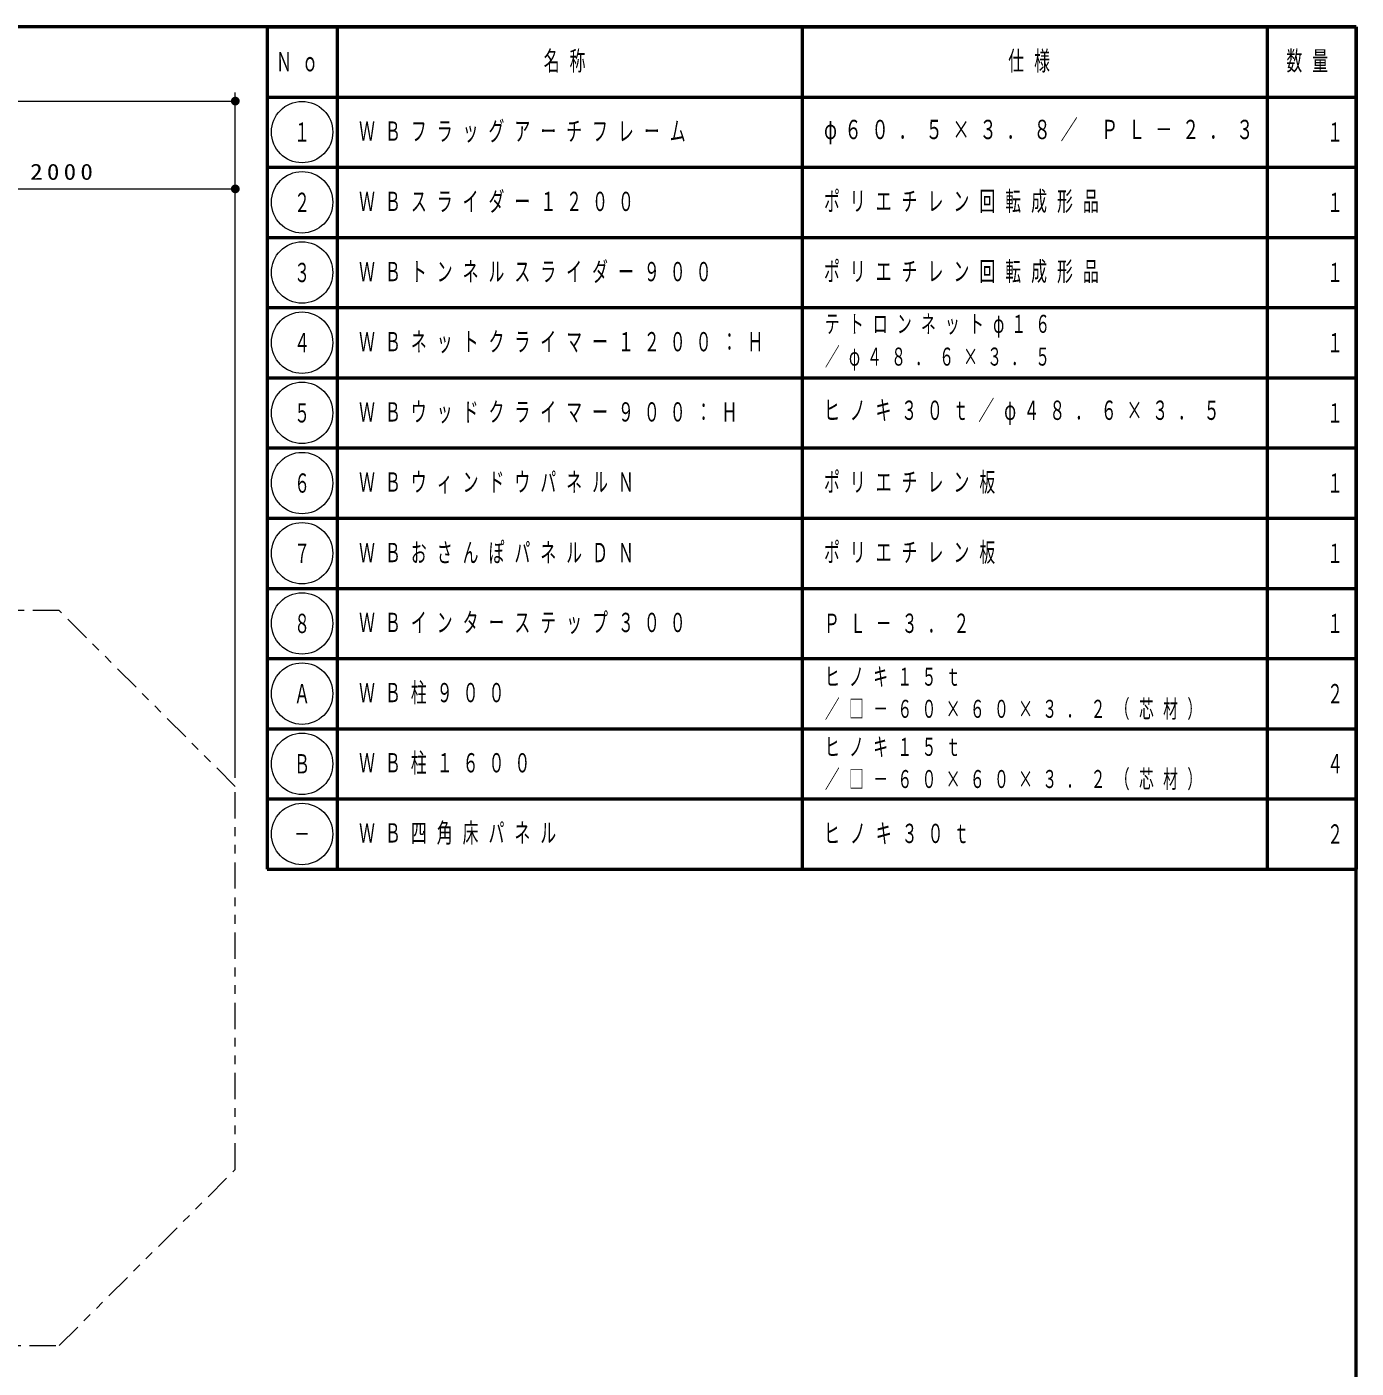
# Model space of a CAD drawing. Units: millimetres on the paper, scale 1:50. Extents: x -365 to 0, y -594 to 257.
# Drawn here: x -151.5 to 0, y 104.1 to 257 of the extents above; entities that cross this region are included whole.
import ezdxf
from ezdxf.enums import TextEntityAlignment as Align

# ---------------------------------------------------------------- set-up
doc = ezdxf.new("R2010")
doc.units = ezdxf.units.MM
doc.linetypes.add('USER3', pattern=[8, 3, -1, 1, -1, 1, -1])
doc.layers.add('LY_1', color=7, linetype='Continuous', lineweight=13)
doc.styles.add('ＭＳ ゴシック', font='')
doc.styles.get('ＭＳ ゴシック').set_extended_font_data('MS Gothic')

# ---------------------------------------------------------------- blocks, each defined once
blk = doc.blocks.new('filled_dot')
at = {"color": 0, "linetype": 'Continuous', "lineweight": -2, "const_width": 1.25}
blk.add_lwpolyline([(-0.625, 0, 1), (0.625, 0, 1)], format="xyb", close=True, dxfattribs=at)

msp = doc.modelspace()

# ---------------------------------------------------------------- linework, layer by layer
at = {"layer": 'LY_1', "lineweight": 50}
for p, q in [((0, 257), (-365, 257)), ((0, 0), (0, 257))]:
    msp.add_line(p, q, dxfattribs=at)
at = {"layer": 'LY_1', "color": 140, "lineweight": 50}
for p, q in [((-124.163, 257), (0, 257)), ((-124.163, 257), (-124.163, 161)), ((-116.163, 257), (-116.163, 161)), ((-63.163, 257), (-63.163, 161)), ((-10.163, 257), (-10.163, 161)), ((0, 257), (0, 161)), ((-124.163, 249), (0, 249)), ((-124.163, 241), (0, 241)), ((-124.163, 233), (0, 233)), ((-124.163, 225), (0, 225)), ((-124.163, 217), (0, 217)), ((-124.163, 209), (0, 209)), ((-124.163, 201), (0, 201)), ((-124.163, 193), (0, 193)), ((-124.163, 185), (0, 185)), ((-124.163, 177), (0, 177)), ((-124.163, 169), (0, 169)), ((-124.163, 161), (0, 161))]:
    msp.add_line(p, q, dxfattribs=at)
at = {"layer": 'LY_1'}
for p, q in [((-127.776, 239.531), (-127.776, 249.531)), ((-335.228, 248.531), (-127.776, 248.531)), ((-167.776, 238.531), (-127.776, 238.531)), ((-127.776, 171.404), (-127.776, 239.531))]:
    msp.add_line(p, q, dxfattribs=at)
at = {"layer": 'LY_1', "linetype": 'USER3'}
for p, q in [((-147.859, 190.487), (-179.82, 190.487)), ((-127.776, 170.404), (-147.859, 190.487)), ((-127.776, 126.77), (-127.776, 170.404)), ((-147.859, 106.687), (-127.776, 126.77)), ((-183.234, 106.687), (-147.859, 106.687))]:
    msp.add_line(p, q, dxfattribs=at)
at = {"layer": 'LY_1'}
for centre in [(-120.163, 245), (-120.163, 237), (-120.163, 229), (-120.163, 221), (-120.163, 213), (-120.163, 205), (-120.163, 197), (-120.163, 189), (-120.163, 181), (-120.163, 173), (-120.163, 165)]:
    msp.add_circle(centre, 3.5, dxfattribs=at)

# ---------------------------------------------------------------- block references
at = {"layer": 'LY_1', "xscale": 0.4, "yscale": 0.4, "rotation": 180}
for p in [(-127.776, 248.531), (-127.776, 238.531)]:
    msp.add_blockref('filled_dot', p, dxfattribs=at)

# ---------------------------------------------------------------- texts
at = {"layer": 'LY_1', "style": 'ＭＳ ゴシック', "width": 0.6}
for s, p in [('１', (-120.163, 245)), ('２', (-120.163, 237)), ('３', (-120.163, 229)), ('４', (-120.163, 221)), ('５', (-120.163, 213)), ('６', (-120.163, 205)), ('７', (-120.163, 197)), ('８', (-120.163, 189)), ('Ａ', (-120.163, 181)), ('Ｂ', (-120.163, 173)), ('－', (-120.163, 165))]:
    msp.add_text(s, height=2.199, dxfattribs=at).set_placement(p, align=Align.MIDDLE_CENTER)
for s, p in [('１', (-1.5, 245)), ('１', (-1.5, 237)), ('１', (-1.5, 229)), ('１', (-1.5, 221)), ('１', (-1.5, 213)), ('１', (-1.5, 205)), ('１', (-1.5, 197)), ('１', (-1.5, 189)), ('２', (-1.5, 181)), ('４', (-1.5, 173)), ('２', (-1.5, 165))]:
    msp.add_text(s, height=2.199, dxfattribs=at).set_placement(p, align=Align.MIDDLE_RIGHT)
at = {"layer": 'LY_1', "style": 'ＭＳ ゴシック'}
for s, insert, char_height, attachment_point in [('\\T1.64;\\W0.6;Ｎｏ', (-120.163, 253), 2.199, 5), ('\\T1.64;\\W0.6;名称', (-89.663, 253), 2.199, 5), ('\\T1.64;\\W0.6;仕様', (-39.663, 253), 2.199, 4), ('\\T1.64;\\W0.6;数量', (-5, 253), 2.199, 5), ('\\T1.64;\\W0.6;ＷＢフラッグアーチフレーム', (-113.663, 245), 2.199, 4), ('\\T1.58;\\W0.65;φ６０．５×３．８／\\~ＰＬ－２．３', (-60.663, 245), 2.199, 4), ('\\T1.33;\\W1.15;2000', (-147.352, 239.531), 1.833, 8), ('\\T1.64;\\W0.6;ＷＢスライダー１２００', (-113.663, 237), 2.199, 4), ('\\T1.64;\\W0.6;ポリエチレン回転成形品', (-60.663, 237), 2.199, 4), ('\\T1.64;\\W0.6;ＷＢトンネルスライダー９００', (-113.663, 229), 2.199, 4), ('\\T1.64;\\W0.6;ポリエチレン回転成形品', (-60.663, 229), 2.199, 4), ('\\T1.63;\\W0.6;テトロンネットφ１６', (-60.563, 222.867), 2.053, 4), ('\\T1.64;\\W0.6;ＷＢネットクライマー１２００：Ｈ', (-113.663, 221), 2.199, 4), ('\\T1.63;\\W0.6;／φ４８．６×３．５', (-60.563, 219.133), 2.053, 4), ('\\T1.64;\\W0.6;ＷＢウッドクライマー９００：Ｈ', (-113.663, 213), 2.199, 4), ('\\T1.63;\\W0.6;ヒノキ３０ｔ／φ４８．６×３．５', (-60.663, 213), 2.199, 4), ('\\T1.64;\\W0.6;ＷＢウィンドウパネルＮ', (-113.663, 205), 2.199, 4), ('\\T1.64;\\W0.6;ポリエチレン板', (-60.663, 205), 2.199, 4), ('\\T1.64;\\W0.6;ＷＢおさんぽパネルＤＮ', (-113.663, 197), 2.199, 4), ('\\T1.64;\\W0.6;ポリエチレン板', (-60.663, 197), 2.199, 4), ('\\T1.64;\\W0.6;ＷＢインターステップ３００', (-113.663, 189), 2.199, 4), ('\\T1.64;\\W0.6;ＰＬ－３．２', (-60.663, 189), 2.199, 4), ('\\T1.64;\\W0.6;ヒノキ１５ｔ', (-60.563, 182.867), 2.053, 4), ('\\T1.64;\\W0.6;ＷＢ柱９００', (-113.663, 181), 2.199, 4), ('\\T1.64;\\W0.6;／□－６０×６０×３．２（芯材）', (-60.563, 179.133), 2.053, 4), ('\\T1.64;\\W0.6;ヒノキ１５ｔ', (-60.563, 174.867), 2.053, 4), ('\\T1.64;\\W0.6;ＷＢ柱１６００', (-113.663, 173), 2.199, 4), ('\\T1.64;\\W0.6;／□－６０×６０×３．２（芯材）', (-60.563, 171.133), 2.053, 4), ('\\T1.64;\\W0.6;ＷＢ四角床パネル', (-113.663, 165), 2.199, 4), ('\\T1.64;\\W0.6;ヒノキ３０ｔ', (-60.663, 165), 2.199, 4)]:
    msp.add_mtext(s, dxfattribs=dict(at, insert=insert, char_height=char_height, attachment_point=attachment_point))

doc.saveas('drawing.dxf')
